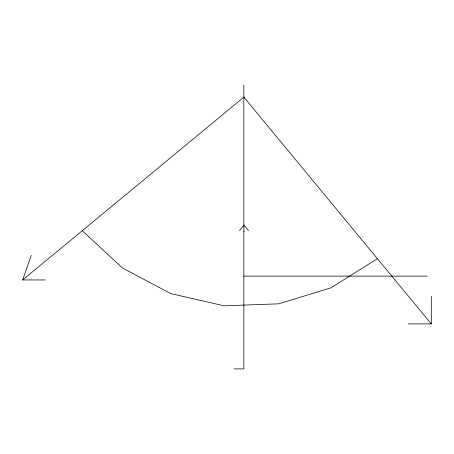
<?xml version="1.0" encoding="UTF-8"?>
<svg xmlns="http://www.w3.org/2000/svg" width="454" height="454" viewBox="0 0 454 454"><rect width="100%" height="100%" fill="white"/><g stroke="black" fill="none" stroke-linecap="round" stroke-linejoin="round"><path stroke-width="0.68" d="M45.105 279.953L22.7 279.953L31.275 255.318M239.462 230.564L243.86 225.173L248.559 230.564M244.15 97.485L244.57 97.139L243.86 97.139L22.7 279.953M377.41 258.695L331.045 287.757L278.739 303.828L224.055 305.809L170.721 293.573L122.37 267.951L82.305 230.683M243.86 231.307L244.201 231.307M243.86 276.134L427.152 276.134M408.322 323.889L431.3 323.889L431.3 296.383M233.98 368.892L243.86 368.892L243.86 85.108M243.86 97.139L431.3 323.889"/></g></svg>
